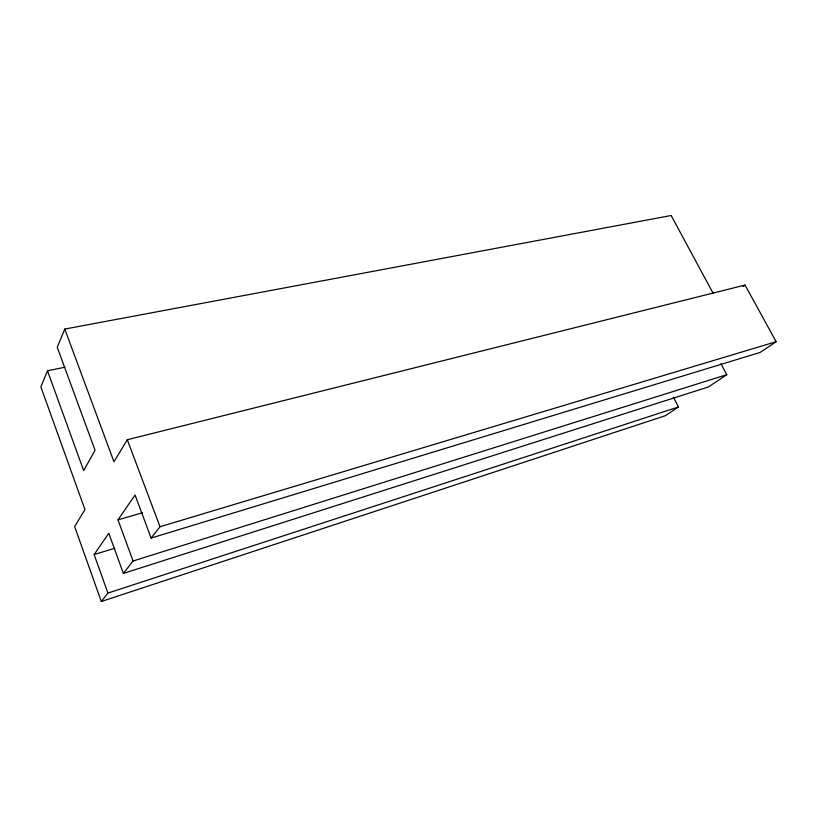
<?xml version="1.0" encoding="UTF-8"?>
<svg xmlns="http://www.w3.org/2000/svg" width="817" height="817" viewBox="0 0 817 817"><rect width="100%" height="100%" fill="white"/><g stroke="black" fill="none" stroke-linecap="round" stroke-linejoin="round"><path stroke-width="1.23" d="M64.972 367.211L47.488 370.816L40.85 386.85L84.958 509.583L74.664 526.567L101.298 601.496L665.375 415.7L678.457 406.968L673.392 397.154M713.17 293.313L671.145 215.504L64.768 329.067L57.241 347.256L95.048 450.249L83.661 470.612L47.488 370.816M101.298 601.496L107.915 593.071L94.139 554.559L108.794 533.246L123.367 573.401L133.079 561.024L117.995 519.857L135.06 495.031L151.114 538.076L760.086 352.444L776.15 341.71L745.033 285.072L127.299 439.74L113.951 461.758L64.768 329.067M151.114 538.076L160.009 526.74L776.15 341.71M743.041 286.563L745.033 285.072M720.951 363.759L726.773 374.686L708.38 386.982L123.367 573.401M107.915 593.071L678.457 406.968M133.079 561.024L726.773 374.686M94.139 554.559L114.88 548.248M117.995 519.857L142.495 512.739M127.299 439.74L160.009 526.74"/></g></svg>
